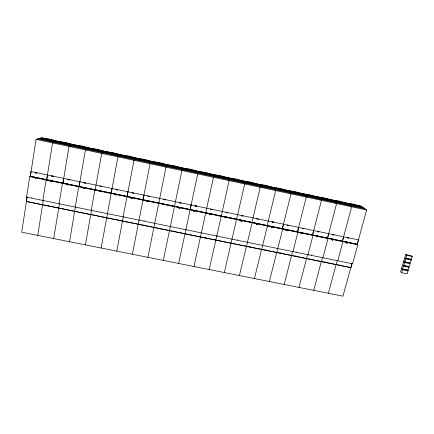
<?xml version="1.0" encoding="UTF-8"?>
<svg xmlns="http://www.w3.org/2000/svg" width="434" height="434" viewBox="0 0 434 434"><rect width="100%" height="100%" fill="white"/><g stroke="black" fill="none" stroke-linecap="round" stroke-linejoin="round"><path stroke-width="0.65" d="M195.034 205.662L194.937 206.183L196.499 206.448M194.909 210.517L194.747 211.309M194.985 210.566L194.823 211.325M194.833 210.501L194.589 211.277M194.519 210.436L194.356 211.228M194.6 210.452L194.432 211.244M194.676 210.501L194.513 211.26M194.361 210.436L194.199 211.195M194.443 210.452L194.28 211.212M194.128 210.387L193.965 211.146M194.21 210.371L194.047 211.163M194.286 210.387L194.123 211.179M193.976 210.354L193.808 211.119M190.417 234.767L190.51 234.387M191.134 204.908L190.152 209.557M188.871 234.452L188.964 234.072M185.92 229.716L185.953 229.293M290.878 255.328L184.993 233.807L197.725 173.915L197.687 171.256L190.097 169.141L182.41 167.985L174.88 165.88L167.052 164.698L159.587 162.604L151.623 161.394L144.224 159.316L136.124 158.074L128.784 156.012L120.549 154.743L113.274 152.687L104.898 151.39L97.688 149.35L89.171 148.027L82.026 145.998L73.368 144.641L66.288 142.629L57.489 141.245L50.48 139.243L41.534 137.828L36.049 139.379L30.347 176.28L29.718 176.589L26.55 197.112L352.582 263.812L357.822 244.771L357.247 244.228L30.347 176.28M179.41 202.401L179.302 202.922L180.88 203.188M180.967 202.786L180.869 203.248M180.077 207.436L179.915 208.228M179.92 207.403L179.757 208.195M179.996 207.447L179.839 208.212M179.763 207.398L179.6 208.163M179.844 207.387L179.681 208.179M179.53 207.322L179.367 208.114M179.681 207.381L179.443 208.13M179.448 207.333L179.052 208.049L179.22 207.257M179.372 207.316L179.209 208.081M179.291 207.3L179.133 208.065M352.104 263.297L350.911 267.642L26.371 201.463L27.092 196.781L26.55 197.112M31.08 171.522L30.255 176.323L357.328 244.304L358.462 239.812M27.082 197.394L21.7 232.195L342.963 296.172L351.855 263.834M36.83 173.15L35.105 172.851L35.268 172.331L36.358 172.558M35.089 177.327L35.127 178.152L35.17 177.343M35.208 178.173L35.539 177.392M35.29 178.19L35.414 177.398M35.371 178.206L35.496 177.414M35.452 178.222L35.577 177.43L35.946 177.473M35.534 178.238L35.659 177.446M35.615 178.255L35.74 177.463M35.697 178.271L35.821 177.479M35.783 178.287L35.903 177.501M35.865 178.309L36.027 177.495M35.946 178.325L36.109 177.511M36.744 173.193L36.901 172.672M42.841 200.443L46.118 179.996L46.682 179.676L52.585 142.911L57.489 141.245M43.329 200.107L37.742 235.391M46.601 179.719L47.442 174.935M50.387 181.325L50.713 180.544M50.469 181.341L50.594 180.549M50.55 181.358L50.675 180.571M50.632 181.374L50.876 180.582L50.713 181.39M53.149 176.557L51.445 176.258L51.597 175.737L52.688 175.965M51.934 181.645L51.977 180.837M52.015 181.662L52.178 180.848M52.096 181.678L52.221 180.891M52.178 181.694L52.302 180.907M48.391 205.396L48.396 205.803M52.259 181.71L52.34 180.886M53.073 176.6L53.23 176.079M178.276 207.061L178.114 207.853M59.051 203.763L62.436 183.387L62.941 183.056L69.033 146.421L73.368 144.641M59.377 204.078L53.702 238.57M62.865 183.105L63.727 178.331M66.63 184.7L66.76 183.913M66.706 184.716L66.793 183.886M62.887 208.353L62.881 208.754M66.787 184.732L66.923 183.945M69.391 179.942L67.704 179.649L67.85 179.128M66.95 184.765L66.955 183.924M67.031 184.781L67.167 183.994L67.113 184.797M67.194 184.813L67.324 184.027M67.275 184.83L67.362 184.005M67.357 184.851L67.487 184.065M68.328 185.052L68.415 184.222M68.539 184.282L68.491 185.085L68.577 184.26M69.326 179.985L69.473 179.47M173.388 231.295L173.47 230.915M79.053 186.468L79.927 181.71M69.592 241.733L78.673 186.761L79.113 186.419L85.4 149.92L89.171 148.027M85.552 183.311L83.881 183.023L84.022 182.502M83.274 188.155L83.437 187.347M83.355 188.172L83.491 187.39M83.437 188.188L83.572 187.407M83.512 188.204L83.518 187.363M83.594 188.22L83.729 187.439L83.757 188.253M83.675 188.237L83.811 187.455M83.838 188.275L84.001 187.466M83.919 188.291L84.218 187.542L84.001 188.307M80.512 211.949L80.496 212.351M85.498 183.36L85.639 182.839M91.232 210.344L94.834 190.119L95.214 189.761M85.4 244.884L91.569 209.975M95.16 189.815L101.686 153.397L104.898 151.39M94.867 214.879L94.834 215.275M101.637 186.663L99.983 186.381L100.118 185.861M99.592 191.546L99.76 190.738M99.972 190.814L99.912 191.611L100.053 190.83M99.994 191.627L99.999 190.792M100.075 191.644L100.243 190.841M100.156 191.66L100.319 190.857M100.238 191.676L100.4 190.873M100.395 191.714L100.563 190.906M100.476 191.73L100.617 190.949M100.558 191.747L100.639 190.922M100.634 191.763L100.775 190.982L100.715 191.779M101.589 186.712L101.724 186.197M111.185 193.146L112.091 188.421M101.133 248.015L117.891 156.858L120.549 154.743M114.874 194.72L115.043 193.917M114.956 194.736L115.118 193.933M115.113 194.768L115.281 193.965M117.641 190.005L116.003 189.718L116.133 189.202M115.194 194.785L115.363 193.982M115.276 194.801L115.417 194.025L115.357 194.817M115.433 194.833L115.58 194.058M116.551 195.067L116.773 194.307L116.713 195.099M117.598 190.054L117.728 189.533M123.104 216.864L134.019 160.303L136.124 158.074M123.337 216.479L116.789 251.134M127.135 196.461L128.052 191.747M130.878 198.045L131.03 197.269L131.198 198.11L131.366 197.307M126.533 221.34L126.484 221.731M133.569 193.325L131.941 193.043L132.066 192.528M131.041 198.078L131.187 197.302M131.117 198.094L131.204 197.275M131.28 198.126L131.426 197.351L131.356 198.143M131.437 198.159L131.665 197.399L131.594 198.192M131.676 198.208L131.838 197.41M131.757 198.224L131.903 197.454M131.833 198.24L131.92 197.427M131.914 198.257L132.077 197.459M131.99 198.273L132.142 197.503L132.072 198.289M132.153 198.311L132.381 197.551M133.531 193.374L133.656 192.859M182.41 167.985L174.511 206.307M143.003 199.759L143.942 195.061M132.375 254.237L138.245 224.199L184.369 233.606M146.649 201.322L146.817 200.519M146.73 201.338L146.893 200.535M149.508 196.163L149.388 196.683L147.81 196.352L147.923 195.837M174.528 206.248L163.314 260.4M147.837 201.566L148.081 200.785M148.07 201.615L148.238 200.817M148.151 201.631L148.314 200.833M148.227 201.647L148.395 200.85M148.309 201.664L148.471 200.866M143.822 224.866L143.762 225.251M148.39 201.68L148.553 200.882M148.466 201.696L148.634 200.899M154.667 223.32L158.817 202.982M147.88 257.324L154.667 223.564M158.795 203.041L166.027 167.144L167.052 164.698M162.5 204.615L162.663 203.812M162.576 204.631L162.745 203.834M165.186 199.917L163.596 199.645L163.705 199.125M162.658 204.647L162.821 203.85M162.734 204.664L162.902 203.866M162.815 204.68L162.978 203.882M162.891 204.696L163.135 203.915M163.048 204.729L163.217 203.931M163.13 204.745L163.292 203.947M163.206 204.761L163.374 203.964M163.287 204.777L163.45 203.98M163.363 204.794L163.531 203.996M163.444 204.81L163.607 204.013M165.17 199.971L165.278 199.456L164.231 199.239M178.678 263.454L185.003 233.736M196.499 206.508L196.597 206.047L195.555 205.77M193.965 266.503L201.425 232.461M205.721 212.796L213.463 177.278L212.899 174.511L205.249 172.385L197.687 171.256M209.275 214.331L209.443 213.566M209.356 214.347L209.519 213.555M209.432 214.363L209.595 213.571M212.139 209.231L212.047 209.747L210.495 209.427L210.588 208.906M210.284 214.537L210.452 213.778M210.517 214.586L210.685 213.826M210.761 213.843L210.36 214.553L210.604 213.778M210.669 214.618L210.837 213.826M210.75 214.635L210.913 213.843M210.826 214.651L210.995 213.891M205.922 237.534L205.819 237.908M210.902 214.667L211.07 213.908M210.984 214.684L211.222 213.908M209.183 269.53L216.816 235.608M216.881 236.053L229.114 180.62L228.04 177.75L220.326 175.613L212.899 174.511M226.581 212.242L227.611 212.459L227.524 212.975L225.978 212.655L226.065 212.134M225.132 217.624L225.3 216.864M225.208 217.64L225.371 216.848M225.458 216.897L225.051 217.608L225.219 216.816M225.36 217.673L225.523 216.881M225.436 217.689L225.604 216.897M225.517 217.7L225.685 216.946M225.593 217.716L225.832 216.946M225.745 217.749L225.913 216.962M225.826 217.765L225.995 217.011M225.902 217.781L226.071 217.027M225.978 217.797L226.141 217.011M226.054 217.814L226.217 217.027M226.13 217.83L226.304 217.071M224.329 272.547L236.601 219.154M236.622 219.219L244.695 183.951L243.105 180.973L235.331 178.824L228.04 177.75M240.138 220.738L240.311 219.984M240.214 220.754L240.387 220M243.007 215.671L242.926 216.186L241.391 215.866L241.472 215.351M240.29 220.77L240.534 220M240.447 220.803L240.61 220.016M240.523 220.819L240.696 220.065M240.599 220.835L240.762 220.049M240.675 220.852L240.837 220.065M240.751 220.868L240.913 220.081M241.695 220.271L241.521 221.025L241.906 221.107L242.08 220.353M241.597 221.042L241.771 220.288M241.673 221.058L241.836 220.271M241.749 221.074L241.912 220.288M241.825 221.09L242.004 220.336M239.4 275.547L252.138 222.81L251.937 222.338M251.964 222.409L260.199 187.26L258.1 184.184L250.272 182.02L243.105 180.973M250.206 246.566L250.071 246.935M258.328 218.866L258.252 219.382L256.722 219.067L256.798 218.546M256.299 224.096L256.478 223.342M256.451 224.128L256.857 223.423L256.375 224.112L256.461 223.309M256.527 224.145L256.706 223.391M256.754 224.194L256.923 223.407M256.836 224.21L257.091 223.472L256.912 224.226M256.988 224.242L257.167 223.488M257.064 224.253L257.15 223.456M257.14 224.269L257.302 223.483M254.405 278.536L267.452 225.989L267.198 225.512M267.236 225.582L275.628 190.559L273.024 187.379L265.136 185.204L258.1 184.184M265.331 249.653L265.19 250.017M273.577 222.045L273.507 222.566L271.982 222.246L272.053 221.731M271.087 227.166L271.25 226.385M271.163 227.183L271.174 226.369M271.315 227.215L271.554 226.445M271.467 227.248L271.722 226.515L271.543 227.264M271.619 227.28L271.798 226.532M271.695 227.297L271.782 226.494M271.771 227.313L271.95 226.559M271.847 227.324L272.102 226.591M271.999 227.356L272.085 226.559M272.075 227.373L272.254 226.624M269.335 281.509L282.697 229.157L282.382 228.669L290.986 193.841L287.883 190.559L279.935 188.372L273.024 187.379M282.431 228.74L283.494 224.172M285.881 230.242L286.294 229.543L286.104 230.291M280.391 252.724L280.239 253.087M285.957 230.259L286.218 229.526M288.751 225.213L288.686 225.729L287.172 225.414L287.237 224.899M286.18 230.302L286.369 229.559M286.256 230.318L286.445 229.575M286.331 230.335L286.521 229.586M286.407 230.351L286.592 229.602M286.483 230.367L286.722 229.602M286.635 230.4L286.798 229.619M286.711 230.416L286.896 229.667M281.894 253.033L281.742 253.391M284.199 284.471L291.529 255.458L320.677 261.404M297.55 231.881L298.63 227.329M292.983 251.622L297.865 232.309L297.502 231.81L306.263 197.101L302.666 193.727L294.664 191.53L287.883 190.559M300.979 233.378L301.169 232.635M295.375 255.783L295.218 256.141M301.055 233.394L301.142 232.597M303.854 228.365L303.8 228.881L302.292 228.566L302.352 228.051M301.131 233.411L301.294 232.629M301.207 233.427L301.625 232.727M301.359 233.459L301.549 232.711M302.259 233.644L302.449 232.901L302.563 233.709L302.65 232.912L302.487 233.693M302.411 233.676L302.574 232.895M296.872 256.087L296.71 256.445M302.639 233.725L302.802 232.944M298.993 287.416L307.484 254.823M312.605 235.011L313.695 230.476M307.988 254.693L312.963 235.445L312.545 234.935L321.475 200.351L317.384 196.873L309.328 194.665L302.666 193.727M318.887 231.501L318.833 232.016L317.335 231.702L317.39 231.186M317.254 235.977L317.059 236.72L317.33 235.993M317.211 236.752L317.221 235.939M317.287 236.763L317.552 236.036M317.433 236.796L317.628 236.053M317.509 236.812L317.449 235.987M311.78 259.131L311.607 259.483M317.585 236.828L317.851 236.101L317.661 236.845M317.737 236.861L317.9 236.08M313.717 290.346L321.317 261.534L335.471 264.42M322.37 257.872L321.317 261.534M327.583 238.125L328.69 233.601M322.923 257.747L327.985 238.57L327.513 238.049L336.605 203.584L332.037 200.009L323.921 197.79L317.384 196.873M325.137 261.854L324.957 262.207M333.849 234.62L333.8 235.136L332.308 234.827L332.357 234.311M331.343 239.687L331.283 238.863M331.565 239.731L331.766 238.993M331.641 239.747L331.652 238.939L331.419 239.704L331.793 239.78L331.988 239.042M331.717 239.763L331.912 239.025M331.864 239.796L332.064 239.053M331.939 239.812L332.211 239.085M332.091 239.839L332.287 239.101M332.162 239.856L332.363 239.118M332.238 239.872L332.433 239.134L331.88 238.988M332.314 239.888L332.509 239.15M332.39 239.904L332.585 239.161M332.46 239.921L332.661 239.177M326.618 262.158L326.439 262.51M332.536 239.931L332.883 239.226L332.688 239.964M332.612 239.948L332.807 239.21M328.375 293.265L336.111 264.55L350.911 267.642M337.185 260.899L336.111 264.55M342.491 241.223L343.609 236.714M337.788 260.785L342.941 241.673L342.415 241.147L351.67 206.801L346.62 203.134L338.444 200.904L332.037 200.009M339.914 264.87L339.724 265.217M348.741 237.729L348.697 238.244L347.211 237.935L347.254 237.414L348.242 237.626M346.082 242.747L346.354 242.026L347.021 242.167L346.826 242.899M346.229 242.78L346.43 242.042M346.305 242.796L346.506 242.058M346.576 242.074L346.153 242.763M346.451 242.823L346.652 242.085M346.527 242.839L346.799 242.118M346.674 242.872L346.874 242.134M346.75 242.888L346.95 242.15M346.896 242.915L347.097 242.177M346.972 242.931L347.249 242.21M347.119 242.964L347.319 242.226M347.195 242.98L347.395 242.243L347.694 242.302M347.271 242.991L347.471 242.259M357.247 244.228L366.659 210.007L361.131 206.237L352.907 204.002L346.62 203.134M401.439 268.917L400.598 271.776L401.629 272.671L407.179 273.805L408.025 270.941L406.967 270.051L401.439 268.917L402.47 269.796L408.025 270.941M402.492 265.337L401.651 268.201L402.681 269.08L408.242 270.219L409.094 267.344L408.025 266.476L402.492 265.337L403.528 266.199L409.094 267.344M403.544 261.74L402.703 264.615L403.739 265.478L409.305 266.622L410.157 263.742L409.083 262.885L403.544 261.74L404.591 262.592L410.157 263.742M403.756 261.024L404.602 258.143L410.146 259.288L411.226 260.123L410.374 263.015L404.803 261.865L403.756 261.024L404.987 261.279M405.66 254.53L404.814 257.422L405.866 258.246L411.443 259.402L412.3 256.505L411.215 255.686L405.66 254.53L406.718 255.344L412.3 256.505M401.629 272.671L402.47 269.796M402.681 269.08L403.528 266.199M403.739 265.478L404.591 262.592M404.803 261.865L405.654 258.973L404.602 258.143M405.866 258.246L406.718 255.344M144.305 220.732L143.898 220.689M138.245 224.199L150.061 163.732L151.623 161.394M148.157 200.801L147.755 201.55L147.918 200.752M90.749 214.591L26.371 201.463M83.198 187.298L83.192 188.139M51.733 180.788L52.096 180.832M51.326 180.707L51.689 180.75M50.919 180.62L51.201 180.647M34.677 177.246L35.132 177.305M34.188 177.143L34.639 177.202M31.568 197.698L31.937 197.736M237.252 239.79L237.555 239.856M297.084 252.002L296.731 251.964M311.449 254.975L311.824 255.051M91.465 214.662L137.605 224.069M29.718 176.589L357.898 244.781M287.617 230.6L287.78 229.819M405.654 258.973L411.226 260.123M116.491 189.219L117.451 189.419M164.036 199.135L164.98 199.336M195.349 205.667L196.282 205.862M272.319 221.725L273.23 221.915M332.585 234.3L333.48 234.485M347.471 237.403L348.361 237.593M30.993 171.56L358.544 239.888M37.78 138.891L364.918 208.819M36.049 139.379L366.659 210.007M41.534 137.828L361.131 206.237M40.302 138.175L362.374 207.083M39.049 138.533L363.638 207.946M410.721 258.848L411.443 259.402M407.531 269.633L408.242 270.219M346.017 241.928L346.354 242.026M352.028 263.21L352.582 263.812M316.88 235.901L316.473 235.787M292.641 251.058L291.529 255.458M205.716 212.731L201.436 232.89L201.419 232.385M99.815 190.781L99.755 191.578L99.842 190.754"/></g></svg>
